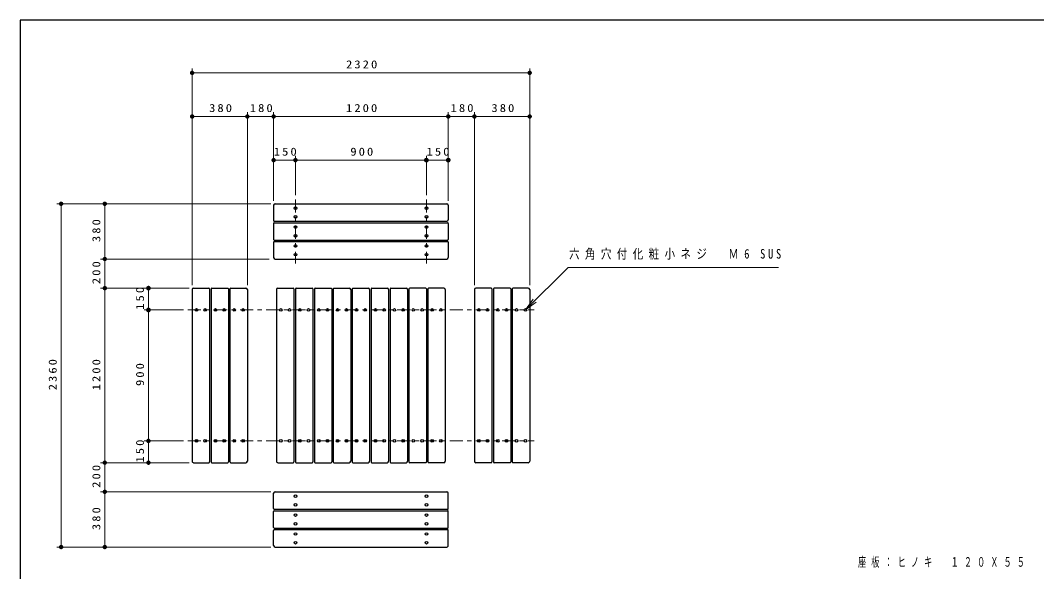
# Model space of a CAD drawing. Units: millimetres on the paper, with parts at other scales. Extents: x -365 to 0, y 0 to 257.
# Drawn here: x -365 to -132.2, y 130.7 to 257 of the extents above; entities that cross this region are included whole.
import ezdxf

# ---------------------------------------------------------------- set-up
doc = ezdxf.new("R2010")
doc.units = ezdxf.units.MM
doc.linetypes.add('USER2', pattern=[6, 3, -1, 1, -1])
doc.layers.add('LY_1', color=3, linetype='Continuous', lineweight=25)
doc.layers.add('LY_3', color=7, linetype='Continuous', lineweight=13)
doc.styles.add('ＭＳ ゴシック', font='')
doc.styles.get('ＭＳ ゴシック').set_extended_font_data('MS Gothic')

# ---------------------------------------------------------------- blocks, each defined once
blk = doc.blocks.new('filled_dot')
at = {"color": 0, "linetype": 'Continuous', "lineweight": -2, "const_width": 1.25}
blk.add_lwpolyline([(-0.625, 0, 1), (0.625, 0, 1)], format="xyb", close=True, dxfattribs=at)

msp = doc.modelspace()

# ---------------------------------------------------------------- linework, layer by layer
at = {"layer": 'LY_1', "color": 7, "lineweight": 13}
for p, q in [((-325.652, 196.295), (-325.652, 245.961)), ((-325.652, 244.961), (-248.319, 244.961)), ((-248.319, 196.295), (-248.319, 245.961)), ((-325.652, 196.295), (-325.652, 235.961)), ((-312.985, 196.295), (-312.985, 235.961)), ((-312.985, 196.295), (-312.985, 235.961)), ((-306.985, 215.961), (-306.985, 235.961)), ((-306.985, 216.918), (-306.985, 235.961)), ((-266.985, 215.961), (-266.985, 235.961)), ((-266.985, 226.961), (-266.985, 235.961)), ((-260.985, 196.295), (-260.985, 235.961)), ((-248.319, 196.295), (-248.319, 235.961)), ((-325.652, 234.961), (-312.985, 234.961)), ((-312.985, 234.961), (-306.985, 234.961)), ((-306.985, 234.961), (-266.985, 234.961)), ((-266.985, 234.961), (-260.985, 234.961)), ((-260.985, 234.961), (-248.319, 234.961)), ((-306.985, 215.628), (-306.985, 225.961)), ((-301.985, 216.961), (-301.985, 225.961)), ((-271.985, 216.961), (-271.985, 225.961)), ((-266.985, 215.628), (-266.985, 225.961)), ((-306.985, 224.961), (-301.985, 224.961)), ((-301.985, 224.961), (-271.985, 224.961)), ((-271.985, 224.961), (-266.985, 224.961)), ((-307.985, 214.961), (-356.652, 214.961)), ((-355.652, 136.295), (-355.652, 214.961)), ((-307.652, 214.961), (-346.652, 214.961)), ((-345.652, 202.295), (-345.652, 214.961)), ((-307.985, 202.295), (-346.652, 202.295)), ((-345.652, 195.628), (-345.652, 202.295)), ((-327.118, 195.628), (-346.652, 195.628)), ((-337.652, 195.628), (-346.652, 195.628)), ((-345.652, 155.628), (-345.652, 195.628)), ((-326.319, 195.628), (-336.652, 195.628)), ((-335.652, 190.628), (-335.652, 195.628)), ((-249.319, 190.628), (-247.543, 193.097)), ((-249.319, 190.628), (-247.19, 192.742)), ((-246.838, 192.388), (-249.319, 190.628)), ((-327.652, 190.628), (-336.652, 190.628)), ((-335.652, 160.628), (-335.652, 190.628)), ((-327.652, 160.628), (-336.652, 160.628)), ((-335.652, 155.628), (-335.652, 160.628)), ((-326.652, 155.628), (-346.652, 155.628)), ((-326.652, 155.628), (-346.652, 155.628)), ((-345.652, 148.961), (-345.652, 155.628)), ((-326.319, 155.628), (-336.652, 155.628)), ((-307.652, 148.961), (-346.652, 148.961)), ((-307.985, 148.961), (-346.652, 148.961)), ((-345.652, 136.295), (-345.652, 148.961)), ((-307.652, 136.295), (-356.652, 136.295)), ((-307.652, 136.295), (-346.652, 136.295))]:
    msp.add_line(p, q, dxfattribs=at)
at = {"layer": 'LY_1'}
for p, q in [((-306.985, 214.628), (-306.985, 211.128)), ((-306.652, 214.961), (-267.318, 214.961)), ((-266.985, 214.628), (-266.985, 211.295)), ((-306.985, 210.461), (-306.985, 206.795)), ((-306.819, 210.961), (-267.318, 210.961)), ((-306.819, 210.628), (-267.152, 210.628)), ((-266.985, 210.461), (-266.985, 206.795)), ((-306.985, 206.128), (-306.985, 202.628)), ((-306.819, 206.628), (-267.152, 206.628)), ((-306.819, 206.295), (-267.152, 206.295)), ((-266.985, 206.128), (-266.985, 202.628)), ((-306.652, 202.295), (-267.319, 202.295)), ((-325.319, 195.628), (-321.819, 195.628)), ((-321.152, 195.628), (-317.485, 195.628)), ((-316.819, 195.628), (-313.319, 195.628)), ((-305.985, 195.628), (-302.485, 195.628)), ((-301.819, 195.628), (-298.152, 195.628)), ((-297.485, 195.628), (-293.819, 195.628)), ((-293.152, 195.628), (-289.652, 195.628)), ((-288.819, 195.628), (-285.319, 195.628)), ((-284.485, 195.628), (-280.985, 195.628)), ((-280.152, 195.628), (-276.652, 195.628)), ((-272.152, 195.628), (-275.819, 195.628)), ((-267.985, 195.628), (-271.485, 195.628)), ((-257.152, 195.628), (-260.652, 195.628)), ((-252.819, 195.628), (-256.485, 195.628)), ((-248.652, 195.628), (-252.152, 195.628)), ((-325.652, 195.295), (-325.652, 172.946)), ((-321.652, 195.461), (-321.652, 172.946)), ((-321.319, 195.461), (-321.319, 172.946)), ((-317.319, 195.461), (-317.319, 172.946)), ((-316.985, 195.461), (-316.985, 172.946)), ((-312.985, 195.295), (-312.985, 172.946)), ((-306.319, 195.295), (-306.319, 155.961)), ((-302.319, 195.461), (-302.319, 155.795)), ((-301.985, 195.461), (-301.985, 155.795)), ((-297.985, 195.461), (-297.985, 172.946)), ((-297.652, 195.461), (-297.652, 172.946)), ((-293.652, 195.461), (-293.652, 172.946)), ((-293.319, 195.461), (-293.319, 172.946)), ((-289.319, 195.295), (-289.319, 172.946)), ((-288.985, 195.461), (-288.985, 172.946)), ((-284.985, 195.295), (-284.985, 172.946)), ((-284.652, 195.461), (-284.652, 172.946)), ((-280.652, 195.295), (-280.652, 172.946)), ((-280.319, 195.461), (-280.319, 172.946)), ((-276.319, 195.295), (-276.319, 172.946)), ((-275.985, 195.461), (-275.985, 172.946)), ((-271.985, 195.461), (-271.985, 155.795)), ((-271.652, 195.461), (-271.652, 155.795)), ((-267.652, 195.295), (-267.652, 155.961)), ((-260.985, 195.295), (-260.985, 172.946)), ((-256.985, 195.461), (-256.985, 172.946)), ((-256.652, 195.461), (-256.652, 172.946)), ((-252.652, 195.461), (-252.652, 172.946)), ((-252.319, 195.461), (-252.319, 172.946)), ((-248.319, 195.295), (-248.319, 172.946)), ((-325.652, 172.946), (-325.652, 155.961)), ((-321.652, 172.946), (-321.652, 155.795)), ((-321.319, 172.946), (-321.319, 155.795)), ((-317.319, 172.946), (-317.319, 155.795)), ((-316.985, 172.946), (-316.985, 155.795)), ((-312.985, 172.946), (-312.985, 155.961)), ((-297.985, 172.946), (-297.985, 155.795)), ((-297.652, 172.946), (-297.652, 155.795)), ((-293.652, 172.946), (-293.652, 155.795)), ((-293.319, 172.946), (-293.319, 155.795)), ((-289.319, 172.946), (-289.319, 155.961)), ((-288.985, 172.946), (-288.985, 155.795)), ((-284.985, 172.946), (-284.985, 155.961)), ((-284.652, 172.946), (-284.652, 155.795)), ((-280.652, 172.946), (-280.652, 155.961)), ((-280.319, 172.946), (-280.319, 155.795)), ((-276.319, 172.946), (-276.319, 155.961)), ((-275.985, 172.946), (-275.985, 155.795)), ((-260.985, 172.946), (-260.985, 155.961)), ((-256.985, 172.946), (-256.985, 155.795)), ((-256.652, 172.946), (-256.652, 155.795)), ((-252.652, 172.946), (-252.652, 155.795)), ((-252.319, 172.946), (-252.319, 155.795)), ((-248.319, 172.946), (-248.319, 155.961)), ((-325.319, 155.628), (-321.819, 155.628)), ((-321.152, 155.628), (-317.485, 155.628)), ((-316.819, 155.628), (-313.319, 155.628)), ((-305.985, 155.628), (-302.485, 155.628)), ((-301.819, 155.628), (-298.152, 155.628)), ((-297.485, 155.628), (-293.819, 155.628)), ((-293.152, 155.628), (-289.652, 155.628)), ((-288.819, 155.628), (-285.319, 155.628)), ((-284.485, 155.628), (-280.985, 155.628)), ((-280.152, 155.628), (-276.652, 155.628)), ((-272.152, 155.628), (-275.819, 155.628)), ((-267.985, 155.628), (-271.485, 155.628)), ((-257.152, 155.628), (-260.652, 155.628)), ((-252.819, 155.628), (-256.485, 155.628)), ((-248.652, 155.628), (-252.152, 155.628)), ((-306.985, 145.128), (-306.985, 148.628)), ((-306.652, 148.961), (-267.319, 148.961)), ((-266.985, 145.128), (-266.985, 148.628)), ((-306.985, 140.795), (-306.985, 144.461)), ((-306.819, 144.961), (-267.152, 144.961)), ((-306.819, 144.628), (-267.152, 144.628)), ((-266.985, 140.795), (-266.985, 144.461)), ((-306.985, 136.628), (-306.985, 140.128)), ((-306.819, 140.628), (-267.152, 140.628)), ((-306.819, 140.295), (-267.152, 140.295)), ((-266.985, 136.628), (-266.985, 140.128)), ((-306.652, 136.295), (-267.319, 136.295))]:
    msp.add_line(p, q, dxfattribs=at)
at = {"layer": 'LY_1', "color": 7, "linetype": 'USER2', "lineweight": 13}
for p, q in [((-301.985, 215.961), (-301.985, 201.295)), ((-271.985, 215.961), (-271.985, 201.295)), ((-326.652, 190.628), (-247.319, 190.628)), ((-326.652, 160.628), (-247.319, 160.628))]:
    msp.add_line(p, q, dxfattribs=at)
at = {"layer": 'LY_1', "color": 7, "lineweight": 13}
msp.add_lwpolyline([(-249.319, 190.628), (-239.513, 200.37), (-191.312, 200.37)], dxfattribs=at)
at = {"layer": 'LY_1'}
for centre in [(-301.985, 213.961), (-271.985, 213.961), (-301.985, 211.961), (-271.985, 211.961), (-301.985, 209.628), (-271.985, 209.628), (-301.985, 207.628), (-271.985, 207.628), (-301.985, 205.295), (-271.985, 205.295), (-301.985, 203.295), (-271.985, 203.295), (-324.652, 190.628), (-322.652, 190.628), (-320.318, 190.628), (-318.318, 190.628), (-315.985, 190.628), (-313.985, 190.628), (-305.319, 190.628), (-303.319, 190.628), (-300.985, 190.628), (-298.985, 190.628), (-296.652, 190.628), (-294.652, 190.628), (-292.319, 190.628), (-290.319, 190.628), (-287.985, 190.628), (-285.985, 190.628), (-283.652, 190.628), (-281.652, 190.628), (-279.319, 190.628), (-277.319, 190.628), (-274.985, 190.628), (-272.985, 190.628), (-270.652, 190.628), (-268.652, 190.628), (-259.985, 190.628), (-257.985, 190.628), (-255.652, 190.628), (-253.652, 190.628), (-251.319, 190.628), (-249.319, 190.628), (-324.652, 160.628), (-322.652, 160.628), (-320.318, 160.628), (-318.318, 160.628), (-315.985, 160.628), (-313.985, 160.628), (-305.319, 160.628), (-303.319, 160.628), (-300.985, 160.628), (-298.985, 160.628), (-296.652, 160.628), (-294.652, 160.628), (-292.319, 160.628), (-290.319, 160.628), (-287.985, 160.628), (-285.985, 160.628), (-283.652, 160.628), (-281.652, 160.628), (-279.319, 160.628), (-277.319, 160.628), (-274.985, 160.628), (-272.985, 160.628), (-270.652, 160.628), (-268.652, 160.628), (-259.985, 160.628), (-257.985, 160.628), (-255.652, 160.628), (-253.652, 160.628), (-251.319, 160.628), (-249.319, 160.628), (-301.985, 147.961), (-271.985, 147.961), (-301.985, 145.961), (-271.985, 145.961), (-301.985, 143.628), (-271.985, 143.628), (-301.985, 141.628), (-271.985, 141.628), (-301.985, 139.295), (-301.985, 137.295), (-271.985, 139.295), (-271.985, 137.295)]:
    msp.add_circle(centre, 0.3, dxfattribs=at)
for centre, radius, start, end in [((-306.652, 214.628), 0.333, 89.99998, 179.99995), ((-267.318, 214.628), 0.333, 0, 89.99998), ((-306.819, 211.128), 0.167, 179.99995, 269.99995), ((-306.819, 210.461), 0.167, 89.99998, 179.99995), ((-267.318, 211.295), 0.333, 270.00002, 0), ((-267.152, 210.461), 0.167, 359.99993, 89.99997), ((-306.819, 206.795), 0.167, 179.99995, 269.99995), ((-306.819, 206.128), 0.167, 89.99998, 179.99995), ((-267.152, 206.795), 0.167, 269.99995, 359.99993), ((-267.152, 206.128), 0.167, 359.99993, 89.99997), ((-306.652, 202.628), 0.333, 179.99995, 269.99995), ((-267.319, 202.628), 0.333, 269.99995, 359.99993), ((-325.319, 195.295), 0.333, 89.99998, 179.99996), ((-321.819, 195.461), 0.167, 0, 89.99998), ((-321.152, 195.461), 0.167, 89.99998, 179.99996), ((-317.485, 195.461), 0.167, 0, 89.99998), ((-316.819, 195.461), 0.167, 89.99998, 179.99996), ((-313.319, 195.295), 0.333, 0, 89.99998), ((-305.985, 195.295), 0.333, 89.99998, 179.99996), ((-302.485, 195.461), 0.167, 0, 89.99998), ((-301.819, 195.461), 0.167, 89.99998, 179.99996), ((-298.152, 195.461), 0.167, 0, 89.99998), ((-297.485, 195.461), 0.167, 89.99998, 179.99996), ((-293.819, 195.461), 0.167, 0, 89.99998), ((-293.152, 195.461), 0.167, 89.99998, 179.99996), ((-289.652, 195.295), 0.333, 0, 89.99998), ((-288.819, 195.461), 0.167, 89.99998, 179.99996), ((-285.319, 195.295), 0.333, 0, 89.99998), ((-284.485, 195.461), 0.167, 89.99998, 179.99996), ((-280.985, 195.295), 0.333, 0, 89.99998), ((-280.152, 195.461), 0.167, 89.99998, 179.99996), ((-276.652, 195.295), 0.333, 0, 89.99998), ((-275.819, 195.461), 0.167, 89.99998, 179.99996), ((-272.152, 195.461), 0.167, 0, 89.99998), ((-271.485, 195.461), 0.167, 89.99998, 179.99996), ((-267.985, 195.295), 0.333, 0, 89.99998), ((-260.652, 195.295), 0.333, 89.99998, 179.99996), ((-257.152, 195.461), 0.167, 0, 89.99998), ((-256.485, 195.461), 0.167, 89.99998, 179.99996), ((-252.819, 195.461), 0.167, 0, 89.99998), ((-252.152, 195.461), 0.167, 89.99998, 179.99996), ((-248.652, 195.295), 0.333, 0, 89.99998), ((-325.319, 155.961), 0.333, 179.99998, 270.00002), ((-321.819, 155.795), 0.167, 270.00002, 0), ((-321.152, 155.795), 0.167, 179.99998, 270.00002), ((-317.485, 155.795), 0.167, 270.00002, 0), ((-316.819, 155.795), 0.167, 179.99998, 270.00002), ((-313.319, 155.961), 0.333, 270.00002, 0), ((-305.985, 155.961), 0.333, 179.99998, 270.00002), ((-302.485, 155.795), 0.167, 270.00002, 0), ((-301.819, 155.795), 0.167, 179.99998, 270.00002), ((-298.152, 155.795), 0.167, 270.00002, 0), ((-297.485, 155.795), 0.167, 179.99998, 270.00002), ((-293.819, 155.795), 0.167, 270.00002, 0), ((-293.152, 155.795), 0.167, 179.99998, 270.00002), ((-289.652, 155.961), 0.333, 270.00002, 0), ((-288.819, 155.795), 0.167, 179.99998, 270.00002), ((-285.319, 155.961), 0.333, 270.00002, 0), ((-284.485, 155.795), 0.167, 179.99998, 270.00002), ((-280.985, 155.961), 0.333, 270.00002, 0), ((-280.152, 155.795), 0.167, 179.99998, 270.00002), ((-276.652, 155.961), 0.333, 270.00002, 0), ((-275.819, 155.795), 0.167, 179.99996, 269.99995), ((-272.152, 155.795), 0.167, 269.99996, 0), ((-271.485, 155.795), 0.167, 179.99996, 269.99995), ((-267.985, 155.961), 0.333, 270.00002, 0), ((-260.652, 155.961), 0.333, 179.99996, 269.99995), ((-257.152, 155.795), 0.167, 269.99996, 0), ((-256.485, 155.795), 0.167, 179.99996, 269.99995), ((-252.819, 155.795), 0.167, 269.99996, 0), ((-252.152, 155.795), 0.167, 179.99996, 269.99995), ((-248.652, 155.961), 0.333, 269.99996, 0), ((-306.652, 148.628), 0.333, 90, 179.99998), ((-267.319, 148.628), 0.333, 0.00001, 90), ((-306.819, 145.128), 0.167, 179.99998, 269.99995), ((-306.819, 144.461), 0.167, 90, 179.99998), ((-267.152, 145.128), 0.167, 269.99998, 0.00001), ((-267.152, 144.461), 0.167, 0.00001, 90), ((-306.819, 140.795), 0.167, 179.99998, 269.99995), ((-306.819, 140.128), 0.167, 90, 179.99998), ((-267.152, 140.795), 0.167, 269.99998, 0.00001), ((-267.152, 140.128), 0.167, 0.00001, 90), ((-306.652, 136.628), 0.333, 179.99998, 269.99995), ((-267.319, 136.628), 0.333, 269.99998, 0.00001)]:
    msp.add_arc(centre, radius, start, end, dxfattribs=at)
at = {"layer": 'LY_3', "color": 20, "lineweight": 25}
for p, q in [((-365, 257), (-365, 0)), ((0, 257), (-365, 257))]:
    msp.add_line(p, q, dxfattribs=at)

# ---------------------------------------------------------------- block references
at = {"layer": 'LY_1', "color": 7, "lineweight": 13, "xscale": 0.4, "yscale": 0.4}
for p in [(-325.652, 244.961), (-325.652, 234.961), (-312.985, 234.961), (-306.985, 234.961), (-266.985, 234.961), (-260.985, 234.961), (-306.985, 224.961)]:
    msp.add_blockref('filled_dot', p, dxfattribs=at)
at = {"layer": 'LY_1', "color": 7, "lineweight": 13}
for p, xscale, yscale, rotation in [((-248.319, 244.961), 0.4, 0.4, 180), ((-312.985, 234.961), 0.4, 0.4, 180), ((-306.985, 234.961), 0.4, 0.4, 180), ((-266.985, 234.961), 0.4, 0.4, 180), ((-260.985, 234.961), 0.4, 0.4, 180), ((-248.319, 234.961), 0.4, 0.4, 180), ((-301.985, 224.961), 0.4, 0.4, 180), ((-271.985, 224.961), 0.431, 0.431, 180), ((-266.985, 224.961), 0.431, 0.431, 180), ((-355.652, 214.961), 0.4, 0.4, 270), ((-345.652, 214.961), 0.4, 0.4, 270), ((-345.652, 202.295), 0.4, 0.4, 270), ((-345.652, 202.295), 0.4, 0.4, 90), ((-345.652, 195.628), 0.4, 0.4, 270), ((-345.652, 195.628), 0.4, 0.4, 90), ((-335.652, 195.628), 0.431, 0.431, 270), ((-335.652, 190.628), 0.431, 0.431, 270), ((-335.652, 160.628), 0.4, 0.4, 270), ((-345.652, 155.628), 0.4, 0.4, 270), ((-345.652, 155.628), 0.4, 0.4, 90), ((-335.652, 155.628), 0.4, 0.4, 90), ((-345.652, 148.961), 0.4, 0.4, 270), ((-345.652, 148.961), 0.4, 0.4, 90), ((-355.652, 136.295), 0.4, 0.4, 90), ((-345.652, 136.295), 0.4, 0.4, 90)]:
    msp.add_blockref('filled_dot', p, dxfattribs=dict(at, xscale=xscale, yscale=yscale, rotation=rotation))

# ---------------------------------------------------------------- texts
at = {"layer": 'LY_1', "color": 7, "style": 'ＭＳ ゴシック'}
for s, insert, char_height, attachment_point in [('\\T1.33;\\W1.15;2320', (-286.576, 245.961), 1.833, 8), ('\\T1.33;\\W1.15;380', (-318.903, 235.961), 1.833, 8), ('\\T1.33;\\W1.15;180', (-309.585, 235.961), 1.833, 8), ('\\T1.33;\\W1.15;1200', (-286.585, 235.961), 1.833, 8), ('\\T1.33;\\W1.15;180', (-263.585, 235.961), 1.833, 8), ('\\T1.33;\\W1.15;380', (-254.237, 235.961), 1.833, 8), ('\\T1.33;\\W1.15;150', (-304.085, 225.961), 1.833, 8), ('\\T1.33;\\W1.15;900', (-286.544, 225.961), 1.833, 8), ('\\T1.33;\\W1.15;150', (-269.085, 225.961), 1.833, 8), ('\\T1.52;\\W0.8;六角穴付化粧小ネジ\u3000Ｍ6\\~SUS', (-239.312, 203.37), 2.199, 4), ('\\T1.64;\\W0.6;座板：ヒノキ\u3000１２０Ｘ５５', (-173.111, 132.767), 2.199, 4)]:
    msp.add_mtext(s, dxfattribs=dict(at, insert=insert, char_height=char_height, attachment_point=attachment_point))
at = {"layer": 'LY_1', "color": 7, "char_height": 1.833, "attachment_point": 8, "rotation": 90, "style": 'ＭＳ ゴシック'}
for s, insert in [('\\T1.33;\\W1.15;380', (-346.652, 209.043)), ('\\T1.33;\\W1.15;200', (-346.652, 199.403)), ('\\T1.33;\\W1.15;150', (-336.652, 193.528)), ('\\T1.33;\\W1.15;2360', (-356.652, 176.037)), ('\\T1.33;\\W1.15;1200', (-346.652, 176.028)), ('\\T1.33;\\W1.15;900', (-336.652, 176.069)), ('\\T1.33;\\W1.15;150', (-336.652, 158.528)), ('\\T1.33;\\W1.15;200', (-346.652, 152.736)), ('\\T1.33;\\W1.15;380', (-346.652, 143.043))]:
    msp.add_mtext(s, dxfattribs=dict(at, insert=insert))

doc.saveas('drawing.dxf')
